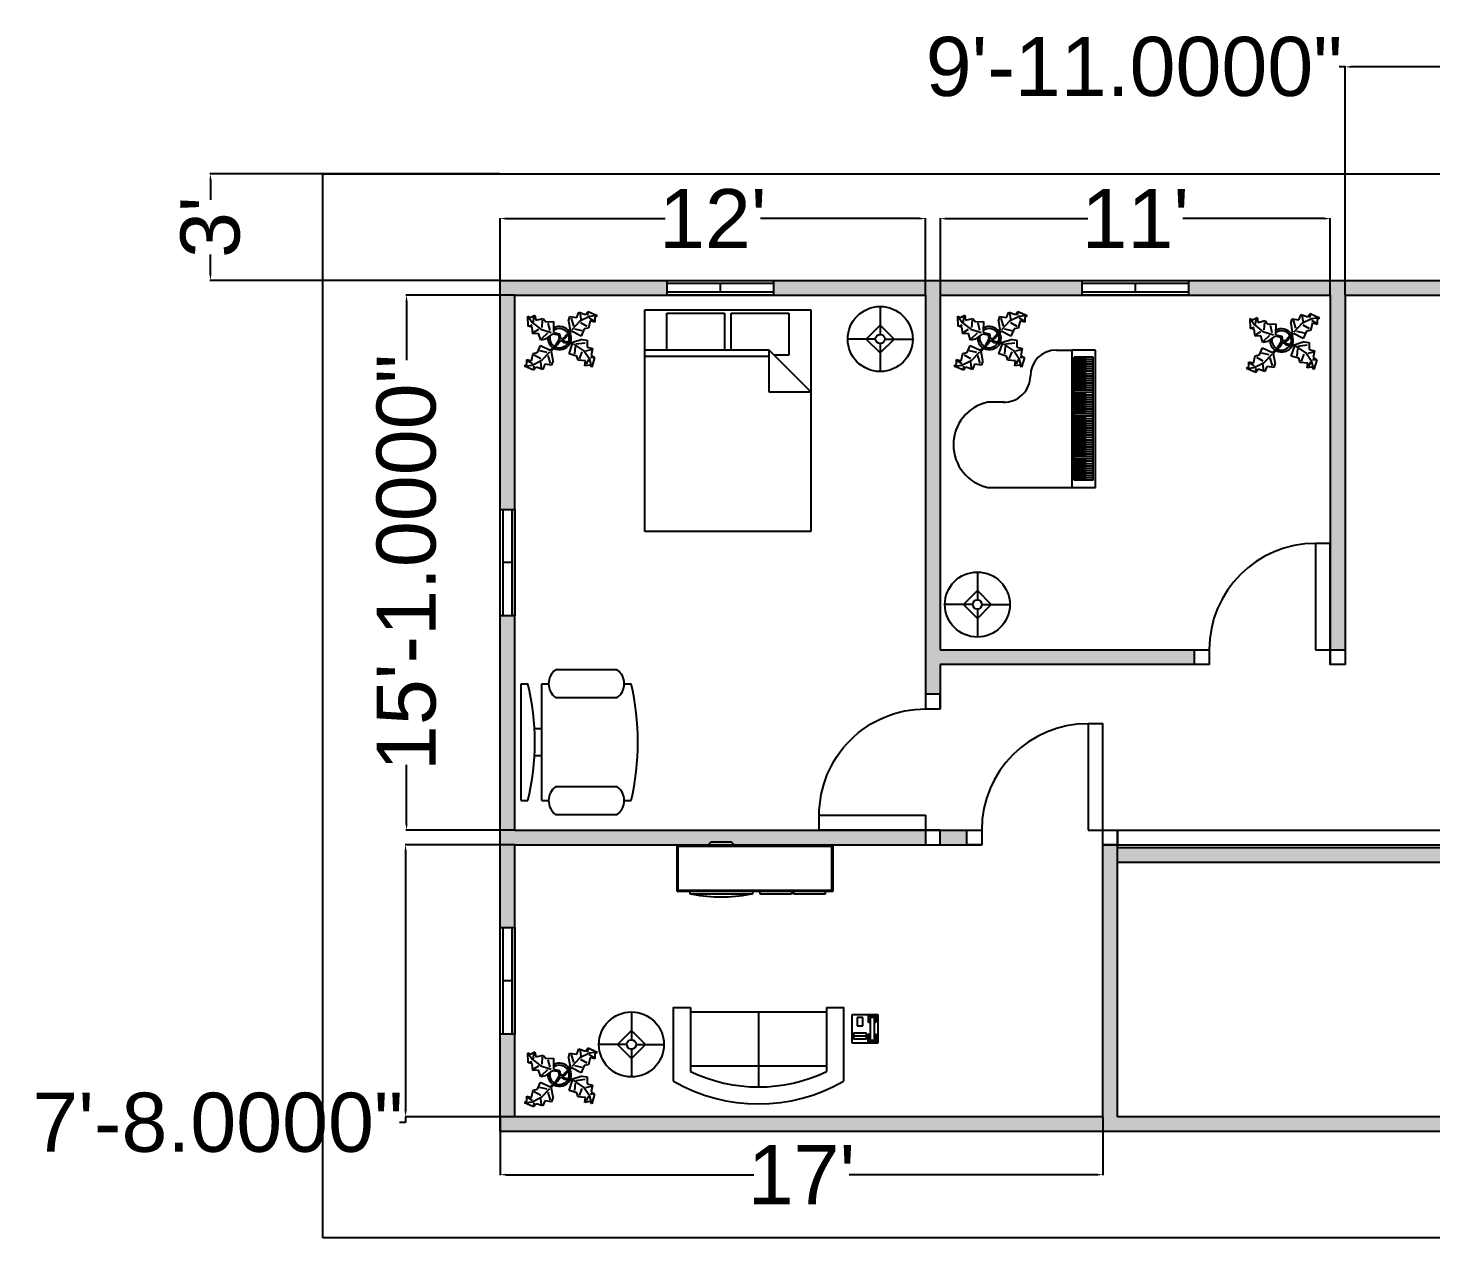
# Model space of a CAD drawing. Header units: metres. Extents: x 3 to 961, y 8 to 456.
# Drawn here: x 3.2 to 478, y 7.8 to 417.1 of the extents above; entities that cross this region are included whole.
import ezdxf

# ---------------------------------------------------------------- set-up
doc = ezdxf.new("R2010")
doc.units = ezdxf.units.M
doc.header["$MEASUREMENT"] = 0
for name, color, linetype in [('Annotation', 2, 'Continuous'), ('Door', 6, 'Continuous'), ('Hatch', 250, 'Continuous'), ('Window', 30, 'Continuous')]:
    doc.layers.add(name, color=color, linetype=linetype)
doc.layers.add('Room Decor', color=100, linetype='Continuous', plot=False)
doc.styles.get("Standard").update_dxf_attribs({"font": 'arial.ttf'})
doc.dimstyles.get("Standard").update_dxf_attribs({"dimtxt": 20, "dimasz": 2, "dimexe": 0.18, "dimexo": 0.0625, "dimgap": 0.0945, "dimtad": 0, "dimtoh": 1, "dimdec": 4, "dimzin": 0, "dimdsep": 46, "dimlunit": 3, "dimtxsty": 'Standard', "dimcen": 0.09, "dimclrt": 2, "dimadec": 0, "dimazin": 0, "dimtfac": 1, "dimtdec": 4, "dimtofl": 0, "dimtmove": 0, "dimatfit": 3, "dimfxl": 1, "dimtolj": 1, "dimtzin": 0, "dimarcsym": 0})

# ---------------------------------------------------------------- blocks, each defined once
blk = doc.blocks.new('*D3')
at = {"layer": 'Annotation', "color": 0, "lineweight": -2, "transparency": 16777216}
for p, q in [((448.97, 404), (446.97, 404)), ((448.97, 326.82), (448.97, 404.18)), ((565.97, 404), (450.97, 404)), ((567.97, 326.82), (567.97, 404.18))]:
    blk.add_line(p, q, dxfattribs=at)
at = {"layer": 'Annotation', "color": 0, "transparency": 16777216}
for points in [[(450.97, 404.33), (450.97, 403.66), (448.97, 404)], [(565.97, 404.33), (565.97, 403.66), (567.97, 404)]]:
    blk.add_solid(points, dxfattribs=at)
at = {"layer": 'Defpoints', "color": 0, "transparency": 16777216}
for p in [(448.97, 404), (448.97, 326.76), (567.97, 326.76)]:
    blk.add_point(p, dxfattribs=at)
at = {"layer": 'Annotation', "color": 2, "transparency": 16777216, "insert": (377.56, 404), "char_height": 20, "attachment_point": 5}
blk.add_mtext('\\A1;9\'-11.0000"', dxfattribs=at)
blk = doc.blocks.new('*D4')
at = {"layer": 'Annotation', "color": 0, "lineweight": -2, "transparency": 16777216}
for p, q in [((311.97, 326.82), (311.97, 352.83)), ((313.97, 352.65), (361.84, 352.65)), ((441.97, 352.65), (394.09, 352.65)), ((443.97, 326.82), (443.97, 352.83))]:
    blk.add_line(p, q, dxfattribs=at)
at = {"layer": 'Annotation', "color": 0, "transparency": 16777216}
for points in [[(313.97, 352.98), (313.97, 352.32), (311.97, 352.65)], [(441.97, 352.98), (441.97, 352.32), (443.97, 352.65)]]:
    blk.add_solid(points, dxfattribs=at)
at = {"layer": 'Defpoints', "color": 0, "transparency": 16777216}
for p in [(311.97, 352.65), (311.97, 326.76), (443.97, 326.76)]:
    blk.add_point(p, dxfattribs=at)
at = {"layer": 'Annotation', "color": 2, "transparency": 16777216, "insert": (377.97, 352.65), "char_height": 20, "attachment_point": 5}
blk.add_mtext("\\A1;11'", dxfattribs=at)
blk = doc.blocks.new('*D5')
at = {"layer": 'Annotation', "color": 0, "lineweight": -2, "transparency": 16777216}
for p, q in [((162.97, 326.82), (162.97, 352.83)), ((164.97, 352.65), (218.84, 352.65)), ((304.97, 352.65), (251.09, 352.65)), ((306.97, 326.82), (306.97, 352.83))]:
    blk.add_line(p, q, dxfattribs=at)
at = {"layer": 'Annotation', "color": 0, "transparency": 16777216}
for points in [[(164.97, 352.98), (164.97, 352.32), (162.97, 352.65)], [(304.97, 352.98), (304.97, 352.32), (306.97, 352.65)]]:
    blk.add_solid(points, dxfattribs=at)
at = {"layer": 'Defpoints', "color": 0, "transparency": 16777216}
for p in [(162.97, 352.65), (162.97, 326.76), (306.97, 326.76)]:
    blk.add_point(p, dxfattribs=at)
at = {"layer": 'Annotation', "color": 2, "transparency": 16777216, "insert": (234.97, 352.65), "char_height": 20, "attachment_point": 5}
blk.add_mtext("\\A1;12'", dxfattribs=at)
blk = doc.blocks.new('*D7')
at = {"layer": 'Annotation', "color": 0, "lineweight": -2, "transparency": 16777216}
for p, q in [((162.97, 48.69), (162.97, 28.98)), ((366.97, 48.69), (366.97, 28.98)), ((164.97, 29.16), (248.84, 29.16)), ((364.97, 29.16), (281.09, 29.16))]:
    blk.add_line(p, q, dxfattribs=at)
at = {"layer": 'Annotation', "color": 0, "transparency": 16777216}
for points in [[(164.97, 29.49), (164.97, 28.82), (162.97, 29.16)], [(364.97, 29.49), (364.97, 28.82), (366.97, 29.16)]]:
    blk.add_solid(points, dxfattribs=at)
at = {"layer": 'Defpoints', "color": 0, "transparency": 16777216}
for p in [(162.97, 48.76), (366.97, 48.76), (162.97, 29.16)]:
    blk.add_point(p, dxfattribs=at)
at = {"layer": 'Annotation', "color": 2, "transparency": 16777216, "insert": (264.97, 29.16), "char_height": 20, "attachment_point": 5}
blk.add_mtext("\\A1;17'", dxfattribs=at)
blk = doc.blocks.new('*D9')
at = {"layer": 'Annotation', "color": 0, "lineweight": -2, "transparency": 16777216}
for p, q in [((167.9, 326.76), (131.11, 326.76)), ((131.29, 324.76), (131.29, 304.72)), ((131.29, 147.76), (131.29, 167.79)), ((167.9, 145.76), (131.11, 145.76))]:
    blk.add_line(p, q, dxfattribs=at)
at = {"layer": 'Annotation', "color": 0, "transparency": 16777216}
for points in [[(130.96, 324.76), (131.63, 324.76), (131.29, 326.76)], [(130.96, 147.76), (131.63, 147.76), (131.29, 145.76)]]:
    blk.add_solid(points, dxfattribs=at)
at = {"layer": 'Defpoints', "color": 0, "transparency": 16777216}
for p in [(131.29, 326.76), (167.97, 326.76), (167.97, 145.76)]:
    blk.add_point(p, dxfattribs=at)
at = {"layer": 'Annotation', "color": 2, "transparency": 16777216, "insert": (131.29, 236.26), "char_height": 20, "attachment_point": 5, "rotation": 90}
blk.add_mtext('\\A1;15\'-1.0000"', dxfattribs=at)
blk = doc.blocks.new('*D10')
at = {"layer": 'Annotation', "color": 0, "lineweight": -2, "transparency": 16777216}
for p, q in [((167.9, 140.76), (130.78, 140.76)), ((130.96, 138.76), (130.96, 50.76)), ((167.9, 48.76), (130.78, 48.76)), ((130.96, 48.76), (130.96, 46.76)), ((130.96, 46.76), (128.96, 46.76))]:
    blk.add_line(p, q, dxfattribs=at)
at = {"layer": 'Annotation', "color": 0, "transparency": 16777216}
for points in [[(130.63, 138.76), (131.3, 138.76), (130.96, 140.76)], [(130.63, 50.76), (131.3, 50.76), (130.96, 48.76)]]:
    blk.add_solid(points, dxfattribs=at)
at = {"layer": 'Defpoints', "color": 0, "transparency": 16777216}
for p in [(167.97, 140.76), (130.96, 48.76), (167.97, 48.76)]:
    blk.add_point(p, dxfattribs=at)
at = {"layer": 'Annotation', "color": 2, "transparency": 16777216, "insert": (67.41, 46.76), "char_height": 20, "attachment_point": 5}
blk.add_mtext('\\A1;7\'-8.0000"', dxfattribs=at)
blk = doc.blocks.new('Door')
at = {"layer": 'Door'}
for points in [[(-182.24, 166.38), (-177.24, 166.38), (-177.24, 202.38), (-182.24, 202.38)], [(-223.24, 166.38), (-218.24, 166.38), (-218.24, 161.38), (-223.24, 161.38)], [(-177.24, 166.38), (-172.24, 166.38), (-172.24, 161.38), (-177.24, 161.38)]]:
    blk.add_lwpolyline(points, close=True, dxfattribs=at)
blk.add_arc((-182.24, 166.38), 36, 90, 180, dxfattribs=at)
blk = doc.blocks.new('Door1')
at = {"layer": 'Door'}
blk.add_blockref('Door', (177.24, -161.38), dxfattribs=at)
blk = doc.blocks.new('Door 2')
at = {"xscale": -1}
blk.add_blockref('Door1', (5, 0), dxfattribs=at)
blk = doc.blocks.new('Window')
at = {"layer": 'Window'}
for p, q in [((-18, 0), (18, 0)), ((-18, -5), (-18, 0)), ((18, 0), (18, -5)), ((-18, -1), (18, -1)), ((18, -4), (-18, -4)), ((0, -1), (0, -4)), ((18, -5), (-18, -5))]:
    blk.add_line(p, q, dxfattribs=at)
blk = doc.blocks.new('Window 2')
at = {"layer": 'Window', "rotation": 270}
blk.add_blockref('Window', (1, 0), dxfattribs=at)
blk = doc.blocks.new('*D17')
at = {"layer": 'Annotation', "color": 0, "lineweight": -2, "transparency": 16777216}
for p, q in [((162.9, 367.76), (64.74, 367.76)), ((64.92, 365.76), (64.92, 359.05)), ((64.92, 333.76), (64.92, 340.47)), ((162.9, 331.76), (64.74, 331.76))]:
    blk.add_line(p, q, dxfattribs=at)
at = {"layer": 'Annotation', "color": 0, "transparency": 16777216}
for points in [[(64.59, 365.76), (65.25, 365.76), (64.92, 367.76)], [(64.59, 333.76), (65.25, 333.76), (64.92, 331.76)]]:
    blk.add_solid(points, dxfattribs=at)
at = {"layer": 'Defpoints', "color": 0, "transparency": 16777216}
for p in [(64.92, 367.76), (162.97, 367.76), (162.97, 331.76)]:
    blk.add_point(p, dxfattribs=at)
at = {"layer": 'Annotation', "color": 2, "transparency": 16777216, "insert": (64.92, 349.76), "char_height": 20, "attachment_point": 5, "rotation": 90}
blk.add_mtext("\\A1;3'", dxfattribs=at)
blk = doc.blocks.new('Piano - Baby Grand')
at = {"linetype": 'Continuous'}
for p, q in [((-29, 8.250005), (-29, -27.249995)), ((7, 1.250005), (7, 8.250005)), ((29, -20.749995), (29, -27.249995)), ((-29, -27.249995), (-29, -37.249995)), ((29, -27.249995), (-29, -27.249995)), ((-26, -36.249995), (-26, -28.249995)), ((-26, -28.249995), (26, -28.249995)), ((-25.25, -33.249995), (-25.25, -28.249995)), ((-24.75, -28.249995), (-24.75, -33.249995)), ((-24.25, -33.249995), (-24.25, -28.249995)), ((-23.75, -28.249995), (-23.75, -33.249995)), ((-23, -36.249995), (-23, -28.249995)), ((-22.25, -33.249995), (-22.25, -28.249995)), ((-21.75, -28.249995), (-21.75, -33.249995)), ((-21.25, -33.249995), (-21.25, -28.249995)), ((-20.75, -28.249995), (-20.75, -33.249995)), ((-20.25, -33.249995), (-20.25, -28.249995)), ((-19.75, -28.249995), (-19.75, -33.249995)), ((-19, -36.249995), (-19, -28.249995)), ((-18.25, -33.249995), (-18.25, -28.249995)), ((-17.75, -28.249995), (-17.75, -33.249995)), ((-17.25, -33.249995), (-17.25, -28.249995)), ((-16.75, -28.249995), (-16.75, -33.249995)), ((-16, -36.249995), (-16, -28.249995)), ((-15.25, -33.249995), (-15.25, -28.249995)), ((-14.75, -28.249995), (-14.75, -33.249995)), ((-14.25, -33.249995), (-14.25, -28.249995)), ((-13.75, -28.249995), (-13.75, -33.249995)), ((-13.25, -33.249995), (-13.25, -28.249995)), ((-12.75, -28.249995), (-12.75, -33.249995)), ((-12, -36.249995), (-12, -28.249995)), ((-11.25, -33.249995), (-11.25, -28.249995)), ((-10.75, -28.249995), (-10.75, -33.249995)), ((-10.25, -33.249995), (-10.25, -28.249995)), ((-9.75, -28.249995), (-9.75, -33.249995)), ((-9, -36.249995), (-9, -28.249995)), ((-8.25, -33.249995), (-8.25, -28.249995)), ((-7.75, -28.249995), (-7.75, -33.249995)), ((-7.25, -33.249995), (-7.25, -28.249995)), ((-6.75, -28.249995), (-6.75, -33.249995)), ((-6.25, -33.249995), (-6.25, -28.249995)), ((-5.75, -28.249995), (-5.75, -33.249995)), ((-5, -36.249995), (-5, -28.249995)), ((-4.25, -33.249995), (-4.25, -28.249995)), ((-3.75, -28.249995), (-3.75, -33.249995)), ((-3.25, -33.249995), (-3.25, -28.249995)), ((-2.75, -28.249995), (-2.75, -33.249995)), ((-2, -36.249995), (-2, -28.249995)), ((-1.25, -33.249995), (-1.25, -28.249995)), ((-0.75, -28.249995), (-0.75, -33.249995)), ((-0.25, -33.249995), (-0.25, -28.249995)), ((0.25, -28.249995), (0.25, -33.249995)), ((0.75, -33.249995), (0.75, -28.249995)), ((1.25, -28.249995), (1.25, -33.249995)), ((2, -36.249995), (2, -28.249995)), ((2.75, -33.249995), (2.75, -28.249995)), ((3.25, -28.249995), (3.25, -33.249995)), ((3.75, -33.249995), (3.75, -28.249995)), ((4.25, -28.249995), (4.25, -33.249995)), ((5, -36.249995), (5, -28.249995)), ((5.75, -33.249995), (5.75, -28.249995)), ((6.25, -28.249995), (6.25, -33.249995)), ((6.75, -33.249995), (6.75, -28.249995)), ((7.25, -28.249995), (7.25, -33.249995)), ((7.75, -33.249995), (7.75, -28.249995)), ((8.25, -28.249995), (8.25, -33.249995)), ((9, -36.249995), (9, -28.249995)), ((9.75, -33.249995), (9.75, -28.249995)), ((10.25, -28.249995), (10.25, -33.249995)), ((10.75, -33.249995), (10.75, -28.249995)), ((11.25, -28.249995), (11.25, -33.249995)), ((12, -36.249995), (12, -28.249995)), ((12.75, -33.249995), (12.75, -28.249995)), ((13.25, -28.249995), (13.25, -33.249995)), ((13.75, -33.249995), (13.75, -28.249995)), ((14.25, -28.249995), (14.25, -33.249995)), ((14.75, -33.249995), (14.75, -28.249995)), ((15.25, -28.249995), (15.25, -33.249995)), ((16, -36.249995), (16, -28.249995)), ((16.75, -33.249995), (16.75, -28.249995)), ((17.25, -28.249995), (17.25, -33.249995)), ((17.75, -33.249995), (17.75, -28.249995)), ((18.25, -28.249995), (18.25, -33.249995)), ((19, -36.249995), (19, -28.249995)), ((19.75, -33.249995), (19.75, -28.249995)), ((20.25, -28.249995), (20.25, -33.249995)), ((20.75, -33.249995), (20.75, -28.249995)), ((21.25, -28.249995), (21.25, -33.249995)), ((21.75, -33.249995), (21.75, -28.249995)), ((22.25, -28.249995), (22.25, -33.249995)), ((23, -36.249995), (23, -28.249995)), ((23.75, -33.249995), (23.75, -28.249995)), ((24.25, -28.249995), (24.25, -33.249995)), ((24.75, -33.249995), (24.75, -28.249995)), ((25.25, -28.249995), (25.25, -33.249995)), ((26, -36.249995), (26, -28.249995)), ((29, -37.249995), (29, -27.249995)), ((-25, -33.249995), (-25.25, -33.249995)), ((-24.75, -33.249995), (-25, -33.249995)), ((-25, -36.249995), (-25, -33.249995)), ((-24, -33.249995), (-24.25, -33.249995)), ((-23.75, -33.249995), (-24, -33.249995)), ((-24, -36.249995), (-24, -33.249995)), ((-22, -33.249995), (-22.25, -33.249995)), ((-21.75, -33.249995), (-22, -33.249995)), ((-22, -36.249995), (-22, -33.249995)), ((-21, -33.249995), (-21.25, -33.249995)), ((-20.75, -33.249995), (-21, -33.249995)), ((-21, -36.249995), (-21, -33.249995)), ((-20, -33.249995), (-20.25, -33.249995)), ((-19.75, -33.249995), (-20, -33.249995)), ((-20, -36.249995), (-20, -33.249995)), ((-18, -33.249995), (-18.25, -33.249995)), ((-17.75, -33.249995), (-18, -33.249995)), ((-18, -36.249995), (-18, -33.249995)), ((-17, -33.249995), (-17.25, -33.249995)), ((-16.75, -33.249995), (-17, -33.249995)), ((-17, -36.249995), (-17, -33.249995)), ((-15, -33.249995), (-15.25, -33.249995)), ((-14.75, -33.249995), (-15, -33.249995)), ((-15, -36.249995), (-15, -33.249995)), ((-14, -33.249995), (-14.25, -33.249995)), ((-13.75, -33.249995), (-14, -33.249995)), ((-14, -36.249995), (-14, -33.249995)), ((-13, -33.249995), (-13.25, -33.249995)), ((-12.75, -33.249995), (-13, -33.249995)), ((-13, -36.249995), (-13, -33.249995)), ((-11, -33.249995), (-11.25, -33.249995)), ((-10.75, -33.249995), (-11, -33.249995)), ((-11, -36.249995), (-11, -33.249995)), ((-10, -33.249995), (-10.25, -33.249995)), ((-9.75, -33.249995), (-10, -33.249995)), ((-10, -36.249995), (-10, -33.249995)), ((-8, -33.249995), (-8.25, -33.249995)), ((-7.75, -33.249995), (-8, -33.249995)), ((-8, -36.249995), (-8, -33.249995)), ((-7, -33.249995), (-7.25, -33.249995)), ((-6.75, -33.249995), (-7, -33.249995)), ((-7, -36.249995), (-7, -33.249995)), ((-6, -33.249995), (-6.25, -33.249995)), ((-5.75, -33.249995), (-6, -33.249995)), ((-6, -36.249995), (-6, -33.249995)), ((-4, -33.249995), (-4.25, -33.249995)), ((-3.75, -33.249995), (-4, -33.249995)), ((-4, -36.249995), (-4, -33.249995)), ((-3, -33.249995), (-3.25, -33.249995)), ((-2.75, -33.249995), (-3, -33.249995)), ((-3, -36.249995), (-3, -33.249995)), ((-1, -33.249995), (-1.25, -33.249995)), ((-0.75, -33.249995), (-1, -33.249995)), ((-1, -36.249995), (-1, -33.249995)), ((0, -33.249995), (-0.25, -33.249995)), ((0.25, -33.249995), (0, -33.249995)), ((0, -36.249995), (0, -33.249995)), ((1, -33.249995), (0.75, -33.249995)), ((1.25, -33.249995), (1, -33.249995)), ((1, -36.249995), (1, -33.249995)), ((3, -33.249995), (2.75, -33.249995)), ((3.25, -33.249995), (3, -33.249995)), ((3, -36.249995), (3, -33.249995)), ((4, -33.249995), (3.75, -33.249995)), ((4.25, -33.249995), (4, -33.249995)), ((4, -36.249995), (4, -33.249995)), ((6, -33.249995), (5.75, -33.249995)), ((6.25, -33.249995), (6, -33.249995)), ((6, -36.249995), (6, -33.249995)), ((7, -33.249995), (6.75, -33.249995)), ((7.25, -33.249995), (7, -33.249995)), ((7, -36.249995), (7, -33.249995)), ((8, -33.249995), (7.75, -33.249995)), ((8.25, -33.249995), (8, -33.249995)), ((8, -36.249995), (8, -33.249995)), ((10, -33.249995), (9.75, -33.249995)), ((10.25, -33.249995), (10, -33.249995)), ((10, -36.249995), (10, -33.249995)), ((11, -33.249995), (10.75, -33.249995)), ((11.25, -33.249995), (11, -33.249995)), ((11, -36.249995), (11, -33.249995)), ((13, -33.249995), (12.75, -33.249995)), ((13.25, -33.249995), (13, -33.249995)), ((13, -36.249995), (13, -33.249995)), ((14, -33.249995), (13.75, -33.249995)), ((14.25, -33.249995), (14, -33.249995)), ((14, -36.249995), (14, -33.249995)), ((15, -33.249995), (14.75, -33.249995)), ((15.25, -33.249995), (15, -33.249995)), ((15, -36.249995), (15, -33.249995)), ((17, -33.249995), (16.75, -33.249995)), ((17.25, -33.249995), (17, -33.249995)), ((17, -36.249995), (17, -33.249995)), ((18, -33.249995), (17.75, -33.249995)), ((18.25, -33.249995), (18, -33.249995)), ((18, -36.249995), (18, -33.249995)), ((20, -33.249995), (19.75, -33.249995)), ((20.25, -33.249995), (20, -33.249995)), ((20, -36.249995), (20, -33.249995)), ((21, -33.249995), (20.75, -33.249995)), ((21.25, -33.249995), (21, -33.249995)), ((21, -36.249995), (21, -33.249995)), ((22, -33.249995), (21.75, -33.249995)), ((22.25, -33.249995), (22, -33.249995)), ((22, -36.249995), (22, -33.249995)), ((24, -33.249995), (23.75, -33.249995)), ((24.25, -33.249995), (24, -33.249995)), ((24, -36.249995), (24, -33.249995)), ((25, -33.249995), (24.75, -33.249995)), ((25.25, -33.249995), (25, -33.249995)), ((25, -36.249995), (25, -33.249995)), ((-29, -37.249995), (29, -37.249995)), ((-26, -36.249995), (-25, -36.249995)), ((-25, -36.249995), (-24, -36.249995)), ((-24, -36.249995), (-23, -36.249995)), ((-23, -36.249995), (-22, -36.249995)), ((-22, -36.249995), (-21, -36.249995)), ((-21, -36.249995), (-20, -36.249995)), ((-20, -36.249995), (-19, -36.249995)), ((-19, -36.249995), (-18, -36.249995)), ((-18, -36.249995), (-17, -36.249995)), ((-17, -36.249995), (-16, -36.249995)), ((-16, -36.249995), (-15, -36.249995)), ((-15, -36.249995), (-14, -36.249995)), ((-14, -36.249995), (-13, -36.249995)), ((-13, -36.249995), (-12, -36.249995)), ((-12, -36.249995), (-11, -36.249995)), ((-11, -36.249995), (-10, -36.249995)), ((-10, -36.249995), (-9, -36.249995)), ((-9, -36.249995), (-8, -36.249995)), ((-8, -36.249995), (-7, -36.249995)), ((-7, -36.249995), (-6, -36.249995)), ((-6, -36.249995), (-5, -36.249995)), ((-5, -36.249995), (-4, -36.249995)), ((-4, -36.249995), (-3, -36.249995)), ((-3, -36.249995), (-2, -36.249995)), ((-2, -36.249995), (-1, -36.249995)), ((-1, -36.249995), (0, -36.249995)), ((0, -36.249995), (1, -36.249995)), ((1, -36.249995), (2, -36.249995)), ((2, -36.249995), (3, -36.249995)), ((3, -36.249995), (4, -36.249995)), ((4, -36.249995), (5, -36.249995)), ((5, -36.249995), (6, -36.249995)), ((6, -36.249995), (7, -36.249995)), ((7, -36.249995), (8, -36.249995)), ((8, -36.249995), (9, -36.249995)), ((9, -36.249995), (10, -36.249995)), ((10, -36.249995), (11, -36.249995)), ((11, -36.249995), (12, -36.249995)), ((12, -36.249995), (13, -36.249995)), ((13, -36.249995), (14, -36.249995)), ((14, -36.249995), (15, -36.249995)), ((15, -36.249995), (16, -36.249995)), ((16, -36.249995), (17, -36.249995)), ((17, -36.249995), (18, -36.249995)), ((18, -36.249995), (19, -36.249995)), ((19, -36.249995), (20, -36.249995)), ((20, -36.249995), (21, -36.249995)), ((21, -36.249995), (22, -36.249995)), ((22, -36.249995), (23, -36.249995)), ((23, -36.249995), (24, -36.249995)), ((24, -36.249995), (25, -36.249995)), ((25, -36.249995), (26, -36.249995))]:
    blk.add_line(p, q, dxfattribs=at)
for centre, radius, start, end in [((-11, 4.327585), 18.42241, 12.29325, 167.7067), ((18, 1.250005), 11, 177.3974, 270), ((18, -20.749995), 11, 0, 90)]:
    blk.add_arc(centre, radius, start, end, dxfattribs=at)
blk = doc.blocks.new('Sofa - Roundback Loveseat 5 ft.')
at = {"linetype": 'Continuous'}
for p, q in [((0, -32.44198), (0, -5.99998)), ((-24, -33.99998), (-24, -11.46958)), ((-23.9998, -13.38178), (23.99986, -13.38178)), ((24.00004, -33.99998), (24.00004, -11.46958)), ((-24, -32.44198), (24.00004, -32.44198))]:
    blk.add_line(p, q, dxfattribs=at)
for points in [[(-24, -33.99998), (-30, -33.99998), (-30, -7.99998)], [(30.00004, -7.99998), (30.00004, -33.99998), (24.00004, -33.99998)]]:
    blk.add_lwpolyline(points, dxfattribs=at)
for centre, radius, start, end in [((0, -60.24998), 60.24998, 60.13715, 119.8628), ((0, -61.38438), 55.38444, 64.32083, 115.6792)]:
    blk.add_arc(centre, radius, start, end, dxfattribs=at)
blk = doc.blocks.new('Bed - Queen')
at = {"linetype": 'Continuous'}
for p, q in [((0, -80.00003), (0, 0)), ((0, 0), (59.99999, 0)), ((59.99999, 0), (59.99999, -80.00003)), ((7.99999, -1.2), (28.79998, -1.2)), ((7.99999, -14.4), (7.99999, -1.2)), ((28.79998, -1.2), (28.79998, -14.4)), ((31.19999, -1.2), (51.99999, -1.2)), ((31.19999, -14.4), (31.19999, -1.2)), ((51.99999, -1.2), (51.99999, -16.4)), ((0, -14.4), (44.8, -14.4)), ((59.99999, -29.6), (44.8, -14.4)), ((44.8, -14.4), (44.8, -29.6)), ((44.8, -16.8), (0, -16.8)), ((51.99999, -16.4), (46.79936, -16.4)), ((44.8, -29.6), (59.99999, -29.6)), ((59.99999, -80.00003), (0, -80.00003))]:
    blk.add_line(p, q, dxfattribs=at)
blk = doc.blocks.new('Plant - Rubber or Philodendron')
at = {"linetype": 'Continuous'}
for p, q in [((-16.2005, 11.4774), (-13.9899, 8.1064)), ((-16.2005, 11.4774), (-14.8639, 10.7964)), ((-16.0159, 6.3329), (-16.2005, 11.4774)), ((-14.8639, 10.7964), (-12.6195, 11.8975)), ((-13.9899, 8.1064), (-9.5434, 4.7185)), ((-13.3174, 8.325), (-13.0735, 11.0065)), ((-12.6195, 11.8975), (-12.1909, 9.4345)), ((-12.1909, 9.4345), (-8.3829, 10.3)), ((-8.8369, 9.409), (-9.0894, 5.6095)), ((-8.3829, 10.3), (-7.0549, 8.501)), ((-7.0549, 8.501), (-3.0284, 8.6941)), ((-4.8529, 4.012), (-5.7184, 7.82)), ((-3.0284, 8.6941), (-3.0709, 3.1041)), ((4.6914, 8.8812), (5.3859, 11.2828)), ((4.6914, 8.8812), (5.5014, 4.4831)), ((5.3859, 11.2828), (8.8871, 10.7908)), ((5.9878, 10.4842), (7.1971, 6.3869)), ((10.3916, 8.7942), (6.2847, 4.4028)), ((8.8871, 10.7908), (9.9809, 13.4933)), ((9.9809, 13.4933), (13.3837, 12.301)), ((15.3859, 11.3055), (10.3916, 8.7942)), ((10.5828, 12.6946), (10.8893, 9.7953)), ((14.2977, 6.1031), (10.9934, 7.9956)), ((13.3837, 12.301), (14.68, 13.9039)), ((14.5816, 13.2037), (14.3848, 11.8033)), ((14.68, 13.9039), (19.3848, 11.8146)), ((15.7909, 9.1065), (14.8995, 5.3044)), ((15.2875, 10.6053), (17.5907, 9.2105)), ((19.3848, 11.8146), (15.3859, 11.3055)), ((18.1925, 8.4119), (15.7909, 9.1065)), ((19.3848, 11.8146), (18.1868, 10.9119)), ((18.1868, 10.9119), (18.1925, 8.4119)), ((-14.0069, 5.8704), (-16.0159, 6.3329)), ((-15.3434, 6.5514), (-13.9984, 6.9884)), ((-13.5868, 2.2894), (-14.0069, 5.8704)), ((-10.6784, 2.491), (-13.5868, 2.2894)), ((-13.1329, 3.1804), (-10.6614, 4.727)), ((-9.5858, -0.8715), (-10.6784, 2.491)), ((-9.5434, 4.7185), (-4.1917, 2.9888)), ((-9.1318, 0.0195), (-5.9793, 2.9025)), ((-7.1228, -0.443), (-3.5248, 2.2131)), ((-3.5248, 2.2131), (-3.3011, 2.4355)), ((-3.3011, 2.4355), (-0.5306, 1.7947)), ((-3.0709, 3.1041), (0.0797, 2.3163)), ((-0.5306, 1.7947), (-0.2255, -0.5527)), ((-0.5306, 1.7947), (-0.5306, 1.7947)), ((0.0797, 2.3163), (0.4866, -0.031)), ((0.4866, -0.031), (2.1141, 0.2298)), ((2.1141, 0.2298), (5.4346, 3.9146)), ((6.1032, 3.6844), (2.8262, -0.031)), ((5.4346, 3.9146), (5.5014, 4.4831)), ((11.1089, 1.1958), (6.1032, 3.6844)), ((7.7005, 4.8881), (11.5025, 3.9967)), ((12.7005, 4.8994), (11.1089, 1.1958)), ((14.8995, 5.3044), (12.7005, 4.8994)), ((-11.3237, -7.2629), (-9.7321, -3.5593)), ((-6.3237, -7.2516), (-10.1257, -6.3602)), ((-9.7321, -3.5593), (-4.7264, -6.0479)), ((-7.1228, -0.443), (-9.5858, -0.8715)), ((-9.0148, -11.1577), (-4.9047, -6.8122)), ((-2.019, -3.6148), (-4.7264, -6.0479)), ((-4.1246, -6.8466), (-4.0579, -6.2781)), ((-3.3146, -11.2447), (-4.1246, -6.8466)), ((-4.0579, -6.2781), (-0.9375, -3.1608)), ((-2.019, -3.6148), (-0.2255, -0.5527)), ((-0.9375, -3.1608), (0.5883, -0.8135)), ((0.5883, -0.8135), (2.2447, -2.0916)), ((2.8262, -0.031), (1.3003, -0.5527)), ((1.3003, -0.5527), (2.4193, -1.4655)), ((2.2447, -2.0916), (6.7108, -2.6626)), ((2.4193, -1.4655), (6.895, -2.1175)), ((4.943, -7.9659), (6.7108, -2.6626)), ((11.6605, -0.5413), (6.895, -2.1175)), ((12.3677, -6.1981), (7.219, -2.6772)), ((8.125, -4.0768), (7.7715, -7.9659)), ((8.3544, -2.7453), (13.1973, -2.1704)), ((10.2463, -10.4408), (11.6605, -6.9053)), ((11.6605, -0.5413), (14.1354, -0.8948)), ((15.5496, -10.7943), (12.3677, -6.1981)), ((16.2567, -5.8446), (13.4283, -6.5517)), ((14.1354, -0.8948), (14.1354, -4.4304)), ((14.1354, -4.4304), (16.9638, -5.1375)), ((16.9638, -5.1375), (16.2567, -8.673)), ((-18.008, -14.1781), (-16.8101, -13.2754)), ((-18.008, -14.1781), (-14.0091, -13.669)), ((-13.3032, -16.2674), (-18.008, -14.1781)), ((-16.8157, -10.7754), (-14.4141, -11.4699)), ((-16.8101, -13.2754), (-16.8157, -10.7754)), ((-13.9107, -12.9688), (-16.2139, -11.574)), ((-14.4141, -11.4699), (-13.5228, -7.6679)), ((-14.0091, -13.669), (-9.0148, -11.1577)), ((-13.5228, -7.6679), (-11.3237, -7.2629)), ((-13.2048, -15.5672), (-13.008, -14.1668)), ((-12.921, -8.4665), (-9.6166, -10.359)), ((-9.206, -15.0581), (-9.5126, -12.1588)), ((-7.5103, -13.1543), (-8.6042, -15.8568)), ((-4.0092, -13.6463), (-7.5103, -13.1543)), ((-4.611, -12.8477), (-5.8203, -8.7504)), ((-3.3146, -11.2447), (-4.0092, -13.6463)), ((8.8321, -9.0266), (4.943, -7.9659)), ((9.5392, -11.1479), (8.8321, -9.0266)), ((13.4283, -11.5015), (9.5392, -11.1479)), ((13.0748, -13.9763), (13.4283, -11.5015)), ((15.5496, -13.6228), (13.0748, -13.9763)), ((14.8425, -10.7943), (13.7819, -13.2692)), ((16.6103, -14.6834), (15.5496, -10.7943)), ((16.6103, -14.6834), (15.5496, -13.6228)), ((17.3174, -9.7337), (15.9032, -9.7337)), ((16.2567, -8.673), (18.0245, -9.7337)), ((18.0245, -9.7337), (16.6103, -14.6834)), ((-12.0069, -14.6645), (-13.3032, -16.2674)), ((-8.6042, -15.8568), (-12.0069, -14.6645))]:
    blk.add_line(p, q, dxfattribs=at)
for centre, radius, start, end in [((0.0308, 0.1664), 6, 178.6147, 235.1169), ((0.0308, 0.1664), 5, 168.1647, 238.6725), ((0, 0), 6.1275, 34.37569, 120.1028), ((-0.0601, -0.2075), 5.2461, 33.82192, 124.9414), ((-0.2664, 0.1682), 5.2775, 338.4094, 20.03007), ((-0.098, 0.1364), 6.1288, 341.2017, 26.09184), ((-0.0234, 0.3825), 6.1492, 242.5812, 331.2714), ((-0.1102, 0.4886), 5.2883, 247.3711, 327.472)]:
    blk.add_arc(centre, radius, start, end, dxfattribs=at)
blk = doc.blocks.new('Chair - Desk')
at = {"linetype": 'Continuous'}
for p, q in [((-8.5, 0), (-8.5, -1)), ((-8.5, 0), (8.5, 0)), ((8.5, 0), (8.5, -1)), ((-2, -3), (-2, -1.9355)), ((2, -1.9576), (2, -3)), ((-8.5, -3), (-8.5, -4)), ((-8.5, -3), (8.5, -3)), ((8.5, -3), (8.5, -4)), ((-10.5, -5), (-10.5, -14)), ((-6.5, -14), (-6.5, -5)), ((6.5, -5), (6.5, -14)), ((10.5, -14), (10.5, -5)), ((-8.5, -15), (-8.5, -16)), ((8.5, -15), (8.5, -16))]:
    blk.add_line(p, q, dxfattribs=at)
for centre, radius, start, end in [((0, 34.625), 36.625, 256.5803, 283.4197), ((-8.5, -6.5), 2.5, 36.8699, 143.1301), ((8.5, -6.5), 2.5, 36.8699, 143.1301), ((-8.5, -12.5), 2.5, 216.8699, 323.1301), ((8.5, -12.5), 2.5, 216.8699, 323.1301), ((0, 19.625), 36.625, 256.5803, 283.4197)]:
    blk.add_arc(centre, radius, start, end, dxfattribs=at)
blk = doc.blocks.new('Phone - Desk')
at = {"linetype": 'Continuous'}
for p, q in [((-4.5, -5), (-4.5, 5)), ((-4.5, 5), (4.5, 5)), ((4.5, 5), (4.5, -5)), ((-4, 4.5), (-4, 2)), ((-4, 2), (-3.25, 2)), ((-3.75, 4.5), (-3.75, 2.25)), ((-1.25, 4.5), (-3.75, 4.5)), ((-3.75, 2.25), (-3.25, 2.25)), ((-3.25, 4), (-3.25, -4)), ((-3.25, 4), (-1.75, 4)), ((-1.75, -4), (-1.75, 4)), ((-1.75, 2.25), (-1.25, 2.25)), ((-1.75, 2), (-1, 2)), ((-1.25, 2.25), (-1.25, 4.5)), ((-1, 2), (-1, 4.5)), ((4, 3.5), (-0.5, 3.5)), ((-0.5, 3.5), (-0.5, 1.5)), ((-0.5, 2.5), (4, 2.5)), ((-0.5, 1.5), (4, 1.5)), ((4, 1.5), (4, 3.5)), ((-3.75, -2.25), (-3.25, -2.25)), ((-3.75, -4.5), (-3.75, -2.25)), ((-1.25, -4.5), (-3.75, -4.5)), ((-3.25, -4), (-1.75, -4)), ((-1.75, -2.25), (-1.25, -2.25)), ((-1.25, -2.25), (-1.25, -4.5)), ((2.75, -1), (0.75, -1)), ((0.75, -1), (0.75, -4)), ((0.75, -4), (2.75, -4)), ((2.75, -4), (2.75, -1)), ((4.5, -5), (-4.5, -5))]:
    blk.add_line(p, q, dxfattribs=at)
blk = doc.blocks.new('Lamp - Table')
at = {"linetype": 'Continuous'}
for p, q in [((0, 7), (0, 1)), ((-1, 0), (-7, 0)), ((0, 3), (-3, 0)), ((-3, 0), (0, -3)), ((3, 0), (0, 3)), ((0, -3), (3, 0)), ((1, 0), (7, 0)), ((0, -1), (0, -7))]:
    blk.add_line(p, q, dxfattribs=at)
for radius in [7, 1]:
    blk.add_circle((0, 0), radius, dxfattribs=at)
blk = doc.blocks.new('Entertainment Center')
at = {"linetype": 'Continuous'}
for p, q in [((-4, 0), (-5, -1)), ((4, 0), (-4, 0)), ((5, -1), (4, 0)), ((-17, -19), (-17, -1)), ((-17, -1), (43, -1)), ((-16.5, -18.5), (-16.5, -1.5)), ((-16.5, -1.5), (42.5, -1.5)), ((42.5, -1.5), (42.5, -18.5)), ((43, -1), (43, -19)), ((43, -19), (-17, -19)), ((42.5, -18.5), (-16.5, -18.5)), ((-12, -20), (-12, -19)), ((12, -20), (-12, -20)), ((12, -19), (12, -20)), ((15, -20), (15, -19)), ((27, -20), (15, -20)), ((27, -19), (27, -20)), ((28, -20), (28, -19)), ((40, -20), (28, -20)), ((40, -19), (40, -20))]:
    blk.add_line(p, q, dxfattribs=at)
blk.add_arc((0, 40), 61, 259.6111, 280.3889, dxfattribs=at)

msp = doc.modelspace()

# ---------------------------------------------------------------- hatches: boundary and pattern name
h = msp.add_hatch(color=256)
h.dxf.hatch_style = 1
h.paths.add_polyline_path([(311.96724, 326.75616), (359.96724, 326.75616), (359.96724, 331.75616), (255.46724, 331.75616), (255.46724, 326.75616), (306.96724, 326.75616), (306.96724, 191.75616), (311.96724, 191.75616), (311.96724, 201.75616), (397.96724, 201.75616), (397.96724, 206.75616), (311.96724, 206.75616)])
at = {"true_color": 0x000000}
h = msp.add_hatch(color=18, dxfattribs=at)
h.dxf.hatch_style = 1
h.paths.add_polyline_path([(311.96724, 326.75616), (359.96724, 326.75616), (359.96724, 331.75616), (255.46724, 331.75616), (255.46724, 326.75616), (306.96724, 326.75616), (306.96724, 191.75616), (311.96724, 191.75616), (311.96724, 201.75616), (397.96724, 201.75616), (397.96724, 206.75616), (311.96724, 206.75616)])
at = {"layer": 'Hatch'}
h = msp.add_hatch(color=256, dxfattribs=at)
h.dxf.hatch_style = 1
h.paths.add_polyline_path([(219.46724, 331.75616), (162.96724, 331.75616), (162.96724, 254.25616), (167.96724, 254.25616), (167.96724, 326.75616), (219.46724, 326.75616)])
h.paths.add_polyline_path([(359.96724, 331.75616), (255.46724, 331.75616), (255.46724, 326.75616), (306.96724, 326.75616), (306.96724, 191.75616), (311.96724, 191.75616), (311.96724, 201.75616), (397.96724, 201.75616), (397.96724, 206.75616), (311.96724, 206.75616), (311.96724, 326.75616), (359.96724, 326.75616)])
h.paths.add_polyline_path([(490.46724, 331.75616), (395.96724, 331.75616), (395.96724, 326.75616), (443.96724, 326.75616), (443.96724, 206.75616), (448.96724, 206.75616), (448.96724, 326.75616), (490.46724, 326.75616)])
h.paths.add_polyline_path([(624.46724, 331.75616), (526.46724, 331.75616), (526.46724, 326.75616), (567.96724, 326.75616), (567.96724, 252.75616), (572.96724, 252.75616), (572.96724, 326.75616), (624.46724, 326.75616)])
h.paths.add_polyline_path([(762.96724, 331.75616), (660.46724, 331.75616), (660.46724, 326.75616), (711.96724, 326.75616), (711.96724, 206.75616), (716.96724, 206.75616), (716.96724, 242.75616), (716.96724, 326.75616), (762.96724, 326.75616)])
h.paths.add_polyline_path([(711.96724, 206.75616), (572.96724, 206.75616), (572.96724, 201.75616), (608.96724, 201.75616), (711.96724, 201.75616)])
h.paths.add_polyline_path([(762.96724, 109.75616), (757.96724, 109.75616), (757.96724, 48.75616), (685.96724, 48.75616), (685.96724, 43.75616), (762.96724, 43.75616)])
h.paths.add_polyline_path([(762.96724, 201.75616), (757.96724, 201.75616), (757.96724, 145.75616), (762.96724, 145.75616)])
h.paths.add_polyline_path([(649.96724, 48.75616), (577.96724, 48.75616), (577.96724, 88.75616), (572.96724, 88.75616), (572.96724, 48.75616), (371.96724, 48.75616), (371.96724, 140.75616), (366.96724, 140.75616), (366.96724, 48.75616), (167.96724, 48.75616), (167.96724, 76.75616), (162.96724, 76.75616), (162.96724, 43.75616), (649.96724, 43.75616)])
h.paths.add_polyline_path([(572.96724, 139.75616), (371.96724, 139.75616), (371.96724, 134.75616), (572.96724, 134.75616)], flags=17)
h.paths.add_polyline_path([(306.96724, 145.75616), (270.96724, 145.75616), (167.96724, 145.75616), (167.96724, 218.25616), (162.96724, 218.25616), (162.96724, 112.75616), (167.96724, 112.75616), (167.96724, 140.75616), (306.96724, 140.75616)])
h.paths.add_polyline_path([(320.96724, 145.75616), (311.96724, 145.75616), (311.96724, 140.75616), (320.96724, 140.75616)])

# ---------------------------------------------------------------- linework, layer by layer
for p, q in [((102.96724, 367.75616), (822.96724, 367.75616)), ((102.96724, 7.75616), (102.96724, 367.75616)), ((162.96724, 331.75616), (762.96724, 331.75616)), ((162.96724, 43.75616), (162.96724, 331.75616)), ((167.96724, 326.75616), (306.96724, 326.75616)), ((167.96724, 145.75616), (167.96724, 326.75616)), ((306.96724, 326.75616), (306.96724, 186.75616)), ((311.96724, 326.75616), (311.96724, 206.75616)), ((311.96724, 326.75616), (443.96724, 326.75616)), ((443.96724, 326.75616), (443.96724, 201.75616)), ((448.96724, 326.75616), (448.96724, 201.75616)), ((448.96724, 326.75616), (567.96724, 326.75616)), ((311.96724, 206.75616), (402.96724, 206.75616)), ((402.96724, 206.75616), (402.96724, 201.75616)), ((402.96724, 201.75616), (311.96724, 201.75616)), ((311.96724, 201.75616), (311.96724, 186.75616)), ((448.96724, 201.75616), (443.96724, 201.75616)), ((448.96724, 201.75616), (448.96724, 201.75616, 120)), ((306.96724, 186.75616), (311.96724, 186.75616)), ((167.96724, 145.75616), (325.96724, 145.75616)), ((325.96724, 145.75616), (325.96724, 140.75616)), ((366.96724, 48.75616), (366.96724, 145.75616)), ((366.96724, 145.75616), (567.96724, 145.75616)), ((371.96724, 48.75616), (371.96724, 145.75616)), ((167.96724, 48.75616), (167.96724, 140.75616)), ((167.96724, 140.75616), (325.96724, 140.75616)), ((366.96724, 140.75616), (572.96724, 140.75616)), ((572.96724, 139.75616), (371.96724, 139.75616)), ((572.96724, 134.75616), (371.96724, 134.75616)), ((366.96724, 48.75616), (167.96724, 48.75616)), ((572.96724, 48.75616), (371.96724, 48.75616)), ((762.96724, 43.75616), (162.96724, 43.75616)), ((822.96724, 7.75616), (102.96724, 7.75616))]:
    msp.add_line(p, q)

# ---------------------------------------------------------------- block references
for name, p in [('Window', (237.46724, 331.75616)), ('Window', (377.96724, 331.75616)), ('Window 2', (166.96724, 236.25616)), ('Window 2', (166.96724, 94.75616))]:
    msp.add_blockref(name, p)
at = {"layer": 'Door'}
for p in [(443.96724, 201.75616), (366.96724, 140.75616)]:
    msp.add_blockref('Door1', p, dxfattribs=at)
at = {"layer": 'Door', "rotation": 89.99999999999994}
msp.add_blockref('Door 2', (311.96724, 140.75616), dxfattribs=at)
at = {"layer": 'Room Decor'}
for name, p, xscale, yscale, zscale in [('Lamp - Table', (291.61623, 311.91056), 1.571599125283446, 1.571599125283446, 1.571599125283446), ('Plant - Rubber or Philodendron', (183.05983, 312.10055), 0.6594674345179201, 0.6594674345179201, 0.6594674345179201), ('Bed - Queen', (211.93513, 321.76461), 0.937584463383192, 0.937584463383192, 0.937584463383192), ('Plant - Rubber or Philodendron', (328.53648, 312.10055), 0.6594674345179201, 0.6594674345179201, 0.6594674345179201), ('Plant - Rubber or Philodendron', (427.4751, 311.32654), 0.6594674345179201, 0.6594674345179201, 0.6594674345179201), ('Lamp - Table', (324.49396, 222.0727), 1.571599125283446, 1.571599125283446, 1.571599125283446), ('Entertainment Center', (237.79555, 141.63568), 0.8795174918898117, 0.8795174918898117, 0.8795174918898117), ('Lamp - Table', (207.40882, 73.21414), 1.571599125283446, 1.571599125283446, 1.571599125283446), ('Plant - Rubber or Philodendron', (183.05983, 62.85363), 0.6594674345179201, 0.6594674345179201, 0.6594674345179201)]:
    msp.add_blockref(name, p, dxfattribs=dict(at, xscale=xscale, yscale=yscale, zscale=zscale))
for name, p, xscale, yscale, zscale, rotation in [('Piano - Baby Grand', (334.62773, 284.94938), 0.8014388408672821, 0.8014388408672821, 0.8014388408672821, 90), ('Chair - Desk', (170.0527, 175.50954), 2.327566539802215, 2.327566539802215, 2.327566539802215, 90), ('Sofa - Roundback Loveseat 5 ft.', (250.45521, 53.08583), 0.9584916333796412, 0.9584916333796412, 0.9584916333796412, 180), ('Phone - Desk', (286.49107, 78.49488), 0.971104499487767, 0.971104499487767, 0.971104499487767, 180.0000000000029)]:
    msp.add_blockref(name, p, dxfattribs=dict(at, xscale=xscale, yscale=yscale, zscale=zscale, rotation=rotation))

# ---------------------------------------------------------------- dimensions: what is measured, and where the dimension line sits
at = {"layer": 'Annotation'}
for base, p1, p2, picture, middle in [((448.96724, 403.99543), (567.96724, 326.75616), (448.96724, 326.75616), '*D3', (377.56169, 403.99543)), ((162.96724, 352.64844), (306.96724, 326.75616), (162.96724, 326.75616), '*D5', (234.96724, 352.64844)), ((311.96724, 352.64844), (443.96724, 326.75616), (311.96724, 326.75616), '*D4', (377.96724, 352.64844))]:
    dim = msp.add_linear_dim(base=base, p1=p1, p2=p2, dimstyle='Standard', dxfattribs=at)
    dim.commit()
    dim.dimension.update_dxf_attribs({"geometry": picture, "text_midpoint": middle})
for base, p1, p2, picture, middle in [((64.92127, 367.75616), (162.96724, 331.75616), (162.96724, 367.75616), '*D17', (64.92127, 349.75616)), ((131.29457, 326.75616), (167.96724, 145.75616), (167.96724, 326.75616), '*D9', (131.29457, 236.25616)), ((130.96294, 48.75616), (167.96724, 140.75616), (167.96724, 48.75616), '*D10', (67.40869, 46.75616))]:
    dim = msp.add_linear_dim(base=base, p1=p1, p2=p2, angle=90, dimstyle='Standard', dxfattribs=at)
    dim.commit()
    dim.dimension.update_dxf_attribs({"geometry": picture, "text_midpoint": middle})
dim = msp.add_linear_dim(base=(162.96724, 29.15629), p1=(366.96724, 48.75616), p2=(162.96724, 48.75616), dimstyle='Standard', dxfattribs=at)
dim.commit()
dim.dimension.update_dxf_attribs({"geometry": '*D7', "text_midpoint": (264.96724, 29.15629), "dimtype": 160})

doc.saveas('drawing.dxf')
